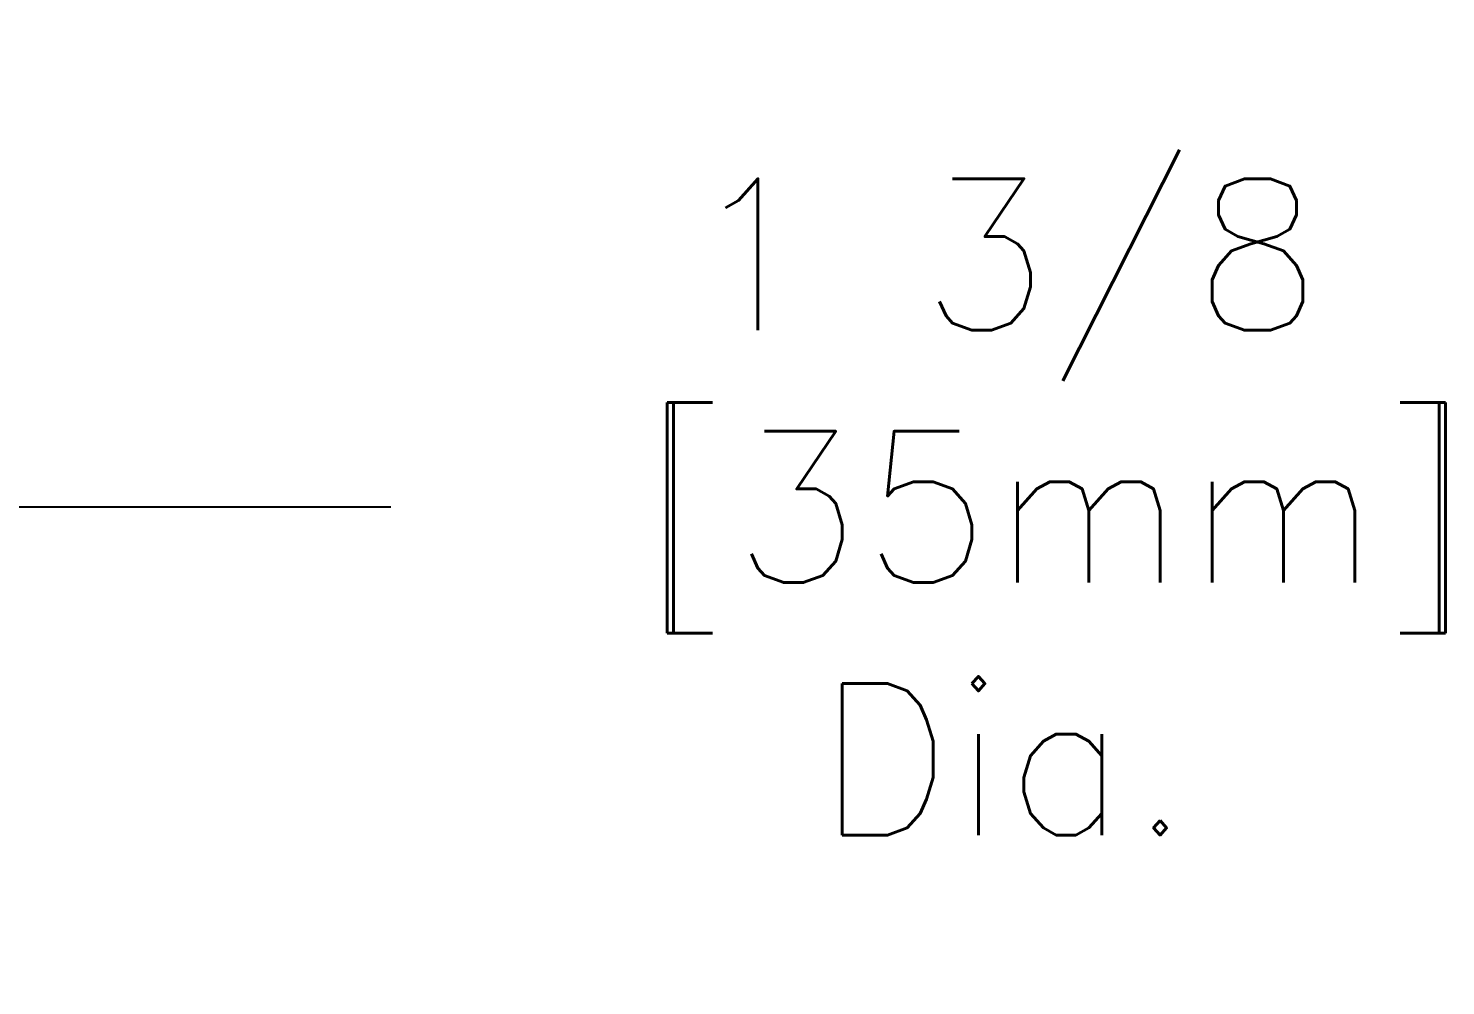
# Model space of a CAD drawing. Header units: inches. Extents: x 2.3 to 15.7, y 0.2 to 14.5.
# Drawn here: x 4.068 to 5.238, y 10.913 to 11.703 of the extents above; entities that cross this region are included whole.
import ezdxf

# ---------------------------------------------------------------- set-up
doc = ezdxf.new("R2010")
doc.units = ezdxf.units.IN
doc.header["$MEASUREMENT"] = 0
doc.header["$PDSIZE"] = -1
doc.layers.add('Dim', color=1, linetype='Continuous')
doc.styles.get("Standard").update_dxf_attribs({"font": 'romans.shx'})
doc.dimstyles.get("Standard").update_dxf_attribs({"dimtxt": 0.125, "dimasz": 0.18, "dimexe": 0.06, "dimexo": 0.0625, "dimgap": 0.09, "dimtad": 0, "dimtih": 1, "dimtoh": 1, "dimdec": 4, "dimlfac": 2, "dimzin": 0, "dimdsep": 46, "dimlunit": 5, "dimtxsty": 'Standard', "dimcen": 0.09, "dimadec": 0, "dimazin": 0, "dimtfac": 1, "dimtdec": 4, "dimtofl": 0, "dimtmove": 0, "dimatfit": 1, "dimfxl": 0, "dimfrac": 2, "dimtolj": 1, "dimtzin": 0, "dimarcsym": 0})

# ---------------------------------------------------------------- blocks, each defined once
blk = doc.blocks.new('*D3')
at = {"layer": 'Defpoints', "color": 0}
for p in [(3.0932, 11.3083), (3.772, 11.3083), (3.772, 11.3083)]:
    blk.add_point(p, dxfattribs=at)
at = {"layer": 'Dim', "color": 0, "lineweight": -2}
for p, q in [((3.0932, 11.3708), (3.0932, 11.3683)), ((3.772, 11.3708), (3.772, 11.3683)), ((2.9132, 11.3083), (2.7332, 11.3083)), ((3.952, 11.3083), (4.3672, 11.3083))]:
    blk.add_line(p, q, dxfattribs=at)
at = {"layer": 'Dim', "color": 0}
for points in [[(2.9132, 11.3383), (2.9132, 11.2783), (3.0932, 11.3083)], [(3.952, 11.3383), (3.952, 11.2783), (3.772, 11.3083)]]:
    blk.add_solid(points, dxfattribs=at)
at = {"layer": 'Dim', "color": 0, "insert": (4.8738, 11.3083), "char_height": 0.125, "attachment_point": 5}
blk.add_mtext('\\A1;1 3/8\\P [35mm]\\PDia.', dxfattribs=at)

msp = doc.modelspace()

# ---------------------------------------------------------------- dimensions: what is measured, and where the dimension line sits
at = {"layer": 'Dim'}
dim = msp.add_linear_dim(base=(3.772041, 11.308255), p1=(3.093201, 11.308255), p2=(3.772041, 11.308255), text='<>\\PDia.', dimstyle='Standard', override={"dimpost": '\\X', "dimtxsty": 'Standard'}, dxfattribs=at)
dim.commit()
dim.dimension.update_dxf_attribs({"geometry": '*D3', "text_midpoint": (4.873827, 11.308255), "dimtype": 160})

doc.saveas('drawing.dxf')
